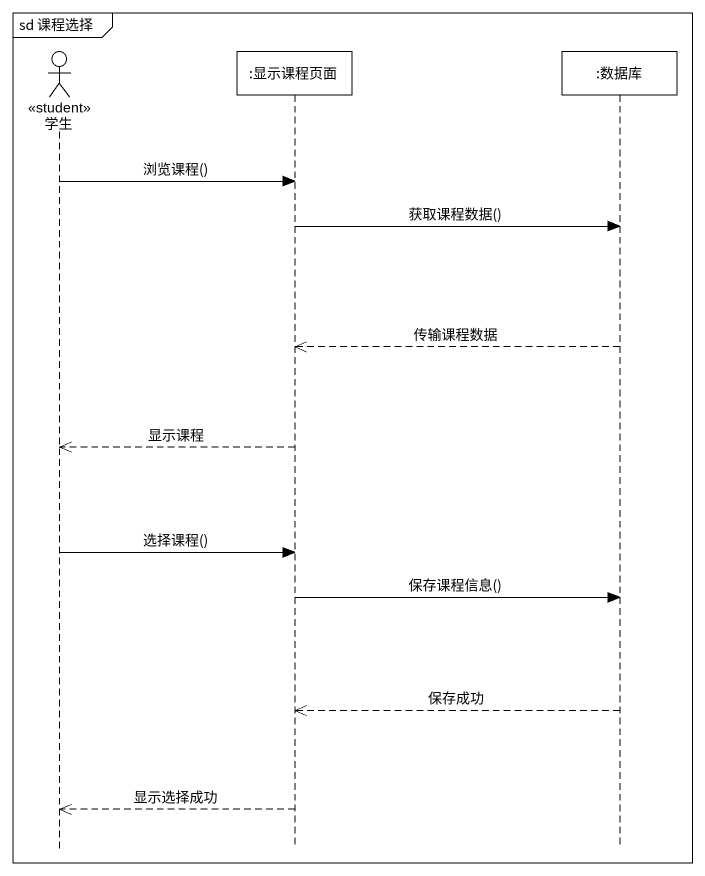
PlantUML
@startuml
mainframe sd 课程选择
hide footbox
actor 学生 <<student>>
participant ":显示课程页面" as 显示课程页面
participant ":数据库" as 数据库

学生 -> 显示课程页面 : 浏览课程()
显示课程页面 -> 数据库 : 获取课程数据()
数据库 -->> 显示课程页面 : 传输课程数据
显示课程页面 -->> 学生 : 显示课程
学生 -> 显示课程页面 : 选择课程()
显示课程页面 -> 数据库 : 保存课程信息()
数据库 -->> 显示课程页面 : 保存成功
显示课程页面 -->> 学生 : 显示选择成功
@enduml
